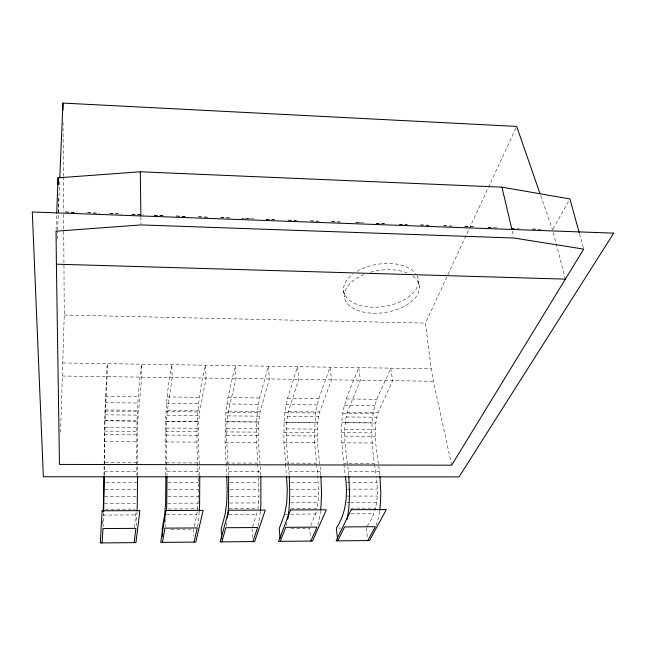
<?xml version="1.0" encoding="UTF-8"?>
<svg xmlns="http://www.w3.org/2000/svg" width="646" height="646" viewBox="0 0 646 646"><rect width="100%" height="100%" fill="white"/><g stroke="black" fill="none" stroke-linecap="round" stroke-linejoin="round"><path stroke-width="0.48" stroke-dasharray="3.23 2.42" d="M199.743 475.408L198.427 442.13L198.766 421.58L199.8 410.848L206.114 378.055L205.501 365.208C196.045 401.263 195.875 438.65 198.177 475.569M137.622 475.375L137.719 421.095L141.7 377.143L141.547 364.191C136.589 401.109 136.169 438.376 136.871 475.545M104.297 475.359L104.975 420.829L107.131 376.658L107.22 363.65L104.943 411.034L103.99 475.529M165.852 475.553C164.399 438.505 164.673 401.223 171.779 364.675L172.159 377.579L167.387 410.541L166.579 421.321L166.216 441.969L166.991 475.391M348.743 475.48L348.42 471.725C346.256 452.135 341.904 431.746 347.273 412.245L360.42 380.228L358.756 367.647C351.949 385.541 342.227 402.991 341.936 422.621C340.886 436.212 342.275 449.777 343.858 463.271L374.405 463.335C371.975 446.87 370.707 430.091 373.202 413.545C375.391 397.242 385.04 383.296 390.741 368.155L392.631 380.68L378.088 412.544C372.169 431.883 377.038 452.321 379.501 471.758L379.864 475.496M367.146 526.127C377.7 511.713 378.782 493.334 376.101 476.304M289.182 475.448L288.948 471.669C287.349 451.812 284.014 431.455 288.318 411.688L298.775 379.363L297.515 366.67L287.551 398.291L284.87 412.721L284.087 422.153L283.877 442.534L285.855 463.618M320.836 475.464L320.561 471.701C318.656 451.982 314.78 431.609 319.649 411.986L331.543 379.824L330.074 367.186L318.736 398.647L315.7 413.012L314.473 432.505L314.65 442.696L316.475 463.206L285.411 463.142M290.95 508.442L317.356 508.337L318.583 496.185L317.824 476.578M228.611 475.424L228.466 471.604C227.44 451.506 225.163 431.148 228.361 411.114L236.024 378.475L235.201 365.684L227.893 397.613L225.89 412.172L225.01 442.235L226.673 475.585M260.806 475.44L260.613 471.637C259.28 451.667 256.438 431.318 260.233 411.421L269.382 378.944L268.332 366.209L259.603 397.976L257.237 412.463L256.22 432.117L257.568 463.077L225.987 463.004L226.302 463.489M229.168 508.701L258.012 508.58L258.998 496.33L258.521 476.562M194.196 526.199C198.798 510.065 198.895 493.173 198.217 476.546M60.554 432.271L64.253 315.03L63.615 212.074M56.089 230.194L56.703 214.076M57.324 238.972L57.623 230.824M57.664 229.903L59.698 179.491M102.552 523.874L102.9 518.003M134.311 527.572L136.023 511.995M252.667 526.773L257.366 511.446M310.734 525.61L316.524 511.172M451.667 465.193L433.353 381.253L431.197 368.793L425.456 323.137L447.517 275.559M447.944 274.647L516.679 126.422M553.057 228.975L568.948 200.648M171.012 529.26L193.55 529.098L193.816 536.107M290.991 528.42L309.595 528.291L310.54 538.126M338.342 528.089L340.337 528.073M103.077 515.072L135.781 514.91M166.611 514.757L196.764 514.604M229.055 514.442L256.72 514.305M285.597 514.168L289.61 514.143M290.611 514.143L315.684 514.014M350.988 513.836L373.679 513.723M104.523 503.428L135.547 503.331M167.613 503.218L198.104 503.113M229.71 503.008L258.626 502.911M290.676 502.806L318.131 502.709M346.789 502.612L349.777 502.604M350.77 502.604L376.65 502.515M105.338 509.218L135.272 509.096M168.235 508.959L197.66 508.83M350.899 508.192L375.714 508.087M104.83 489.523L136.887 489.474M167.992 489.434L198.516 489.385M230.154 489.345L259.103 489.297M290.207 489.256L318.68 489.216M347.362 489.167L377.264 489.127M104.692 496.701L136.758 496.629M167.863 496.548L198.403 496.475M230.041 496.394L258.998 496.33M291.096 496.249L318.583 496.185M347.282 496.112L377.183 496.039M105.928 482.417L136.928 482.4M167.976 482.384L198.451 482.368M230.033 482.352L258.933 482.344M290.966 482.328L318.405 482.312M347.039 482.304L376.884 482.287M136.758 462.811L104.095 462.738L104.135 463.222M197.676 462.948L165.554 462.875L165.731 463.36M104.337 471.475L137.614 471.507M166.934 471.54L199.646 471.572M228.466 471.604L260.613 471.637M288.948 471.669L320.561 471.701M348.42 471.725L379.501 471.758M104.289 441.614L137.34 441.824M165.158 441.929L198.427 442.13M225.01 442.235L258.489 442.445M283.877 442.534L317.549 442.744M341.782 442.833L375.641 443.043M104.814 427.604L137.509 427.83M166.329 428.032L198.475 428.266M226.811 428.459L258.416 428.686M286.283 428.879L317.372 429.106M344.77 429.299L375.35 429.517M104.466 431.124L136.758 431.334M165.231 431.52L196.982 431.73M224.978 431.916L256.22 432.117M283.755 432.303L314.473 432.505M341.564 432.683L371.789 432.885M104.676 434.693L137.38 434.887M166.208 435.065L198.354 435.259M226.698 435.436L258.319 435.63M286.186 435.8L317.275 435.985M344.689 436.155L375.269 436.341M105.161 414.813L138.002 415.103M166.934 415.362L199.218 415.644M227.667 415.895L259.409 416.177M287.381 416.428L318.591 416.702M346.103 416.945L376.804 417.219M104.684 420.716L137 420.974M165.489 421.2L197.264 421.458M225.284 421.685L256.535 421.935M284.087 422.153L314.828 422.403M341.936 422.621L372.177 422.864M104.975 420.829L137.719 421.095M166.579 421.321L198.766 421.58M227.142 421.806L258.788 422.064M286.687 422.282L317.816 422.532M345.255 422.75L375.875 423.001M105.225 402.692L137.808 403.031M166.515 403.33L198.548 403.669M226.778 403.968L258.279 404.299M286.049 404.59L317.024 404.913M344.334 405.204L374.809 405.518M105.355 409.952L138.325 410.258M167.387 410.541L199.8 410.848M228.361 411.114L260.233 411.421M288.318 411.688L319.649 411.986M347.273 412.245L378.088 412.544M104.943 411.034L137.356 411.34M165.925 411.607L197.797 411.906M225.89 412.172L257.237 412.463M284.87 412.721L315.7 413.012M342.873 413.262L373.202 413.545M105.516 396.216L138.317 396.596M167.225 396.927L199.469 397.29M227.893 397.613L259.603 397.976M287.551 398.291L318.736 398.647M346.224 398.962L376.893 399.309M62.476 376.029L433.353 381.253M62.888 362.947L431.197 368.793M64.253 315.03L425.456 323.137M65.399 211.928L77.496 212.373M87.581 212.744L99.686 213.188M109.772 213.551L121.876 213.996M131.962 214.367L144.066 214.811M154.152 215.175L165.247 215.586M176.342 215.99L187.437 216.394M198.532 216.798L209.627 217.209M220.722 217.613L231.817 218.017M254.007 218.833L241.903 218.388L251.997 218.849M266.112 219.277L276.197 219.64M288.302 220.084L298.387 220.456M310.484 220.9L320.577 221.263M331.664 221.675L342.76 222.079M363.94 222.854L354.864 222.523L361.938 222.862M376.045 223.298L386.13 223.661M399.244 224.146L408.32 224.477M420.425 224.921L430.511 225.284M443.624 225.769L452.701 226.1M464.805 226.544L474.891 226.907M488.005 227.392L497.081 227.723M511.204 228.24L519.271 228.531M532.385 229.015L541.461 229.346M65.391 212.025L74.468 212.356M87.581 212.833L96.658 213.164M109.772 213.648L118.848 213.979M131.962 214.456L140.037 214.755M154.152 215.271L163.236 215.602M176.342 216.079L185.426 216.41M198.532 216.895L207.616 217.226M220.73 217.702L229.806 218.033M266.12 219.365L274.187 219.656M288.31 220.173L295.367 220.431M310.5 220.98L317.557 221.239M331.681 221.756L339.748 222.054M376.061 223.379L384.128 223.678M399.26 224.227L406.318 224.485M420.441 225.002L428.508 225.301M443.64 225.85L450.698 226.108M464.821 226.625L472.888 226.924M488.021 227.473L494.077 227.699M511.22 228.321L516.267 228.506M532.401 229.096L538.457 229.322M540.702 195.625L552.556 229.75M579.47 233.666L583.451 248.137M553.307 232.649L565.129 278.16M512.302 231.179L513.683 237.05M418.398 281.26L419.464 287.389M374.535 464.337L375.972 475.303M343.575 290.619L344.366 296.764M366.217 527.895L367.437 537.65M343.971 464.272L345.239 475.286M316.572 464.167L317.727 475.626M285.492 464.103L286.469 475.609M257.641 464.038L258.457 475.601M252.045 528.694L252.715 538.611M140.893 216.895L140.989 223.912M58.229 197.789L58.334 211.767M63.058 122.247L63.389 175.736M63.397 176.746L63.607 211.064M379.541 511.382A40.327 9.9 89.2 0 1 375.374 526.708M320.537 510.72A40.658 8.01 89.6 0 1 317 527.112M287.034 522.743A40.835 6.977 89.8 0 1 285.984 526.555M417.05 275.81A37.759 21.35 -8.9 0 1 372.403 307.213A37.759 21.35 -8.9 0 1 353.055 273.936M357.052 271.304A37.759 21.35 -8.9 0 1 415.693 273.646M412.907 276.108A37.896 21.253 -8.8 0 1 401.982 307.472A37.896 21.253 -8.8 0 1 349.421 305.72A37.896 21.253 -8.8 0 1 364.118 274.485M370.626 272.232A37.896 21.253 -8.8 0 1 407.255 272.992M260.322 511.931A40.989 6.048 -90 0 1 257.649 527.516M226.794 523.115A41.174 4.982 -89.8 0 1 226.221 526.11M103.586 512.658A41.877 0.791 -89 0 1 103.053 526.926M137 511.543A41.683 1.93 -89.2 0 1 135.894 528.347M165.933 519.004A41.522 2.923 -89.4 0 1 165.037 527.37M199.17 512.213A41.336 4.021 -89.6 0 1 197.288 527.927"/><path stroke-width="0.97" d="M103.982 476.514L103.255 511.172M104.289 476.328L103.804 504.518A41.877 0.791 -89 0 1 103.61 511.697M56.735 213.075L58.075 177.828L140.311 171.788L501.942 187.162L569.909 198.936L579.204 232.697M59.787 177.48L62.945 103.069L516.679 126.422L540.048 193.727M102.092 542.915L102.964 528.573L135.894 528.347L134.19 542.632M162.477 542.39L164.916 528.145L197.288 527.927L194.042 542.107M221.869 541.865L225.817 527.734L257.649 527.516L252.917 541.59M280.283 541.348L285.702 527.322L317 527.112L310.831 541.082M337.761 540.839L344.593 526.918L375.374 526.708L367.808 540.581M565.379 279.129L56.396 264.174L56.049 231.203L140.998 224.913L513.917 238.027L583.718 249.098L451.667 465.193L59.464 464.417L56.396 264.077M501.942 187.162L511.842 229.225M345.352 476.288C347.903 494.004 346.482 512.754 336.348 528.105L337.543 538.885M379.953 476.425L380.801 492.898L380.381 503.549A40.327 9.9 89.2 0 1 379.662 510.453M348.816 476.417L349.543 492.963L349.139 503.654A40.504 8.907 89.4 0 1 346.95 519.699M286.558 476.57L287.268 489.256L286.751 502.814L284.595 514.168L279.242 528.501L280.049 538.384M320.909 476.409L321.53 493.019L321.143 503.759A40.658 8.01 89.6 0 1 320.642 509.759M289.246 476.393L289.739 493.076L289.376 503.864A40.835 6.977 89.8 0 1 287.736 519.198M226.722 476.554L227.158 489.345L226.714 503.016L225.099 514.466L221.198 528.904L221.715 538.877M260.855 476.385L260.895 503.969A40.989 6.048 -90 0 1 260.403 510.986M228.644 476.377L228.579 504.082A41.174 4.982 -89.8 0 1 227.529 517.761M199.767 476.36L199.606 504.187A41.336 4.021 -89.6 0 1 199.234 511.261M165.877 476.53L165.642 503.226L164.609 514.765L162.194 529.316L162.348 536.358M167.007 476.352L166.733 504.3A41.522 2.923 -89.4 0 1 166.474 510.437M140.311 171.788L140.885 215.893M58.075 177.828L58.124 184.813M62.945 103.069L62.985 110.135M137.622 476.344L137.259 504.405A41.683 1.93 -89.2 0 1 137.041 510.566M102.133 510.792L100.3 542.931L135.959 542.616L139.859 510.631L102.133 510.792M166.038 510.518L160.717 542.398L195.786 542.091L203.11 510.356L166.038 510.518M228.829 510.243L220.133 541.881L254.629 541.574L265.256 510.082L228.829 510.243M290.538 509.969L278.579 541.364L312.519 541.065L326.335 509.815L290.538 509.969M351.182 509.702L336.082 540.855L369.472 540.565L386.373 509.549L351.182 509.702M613.7 233.158L459.08 476.893L43.363 476.764L32.3 211.993L613.7 233.158"/></g></svg>
